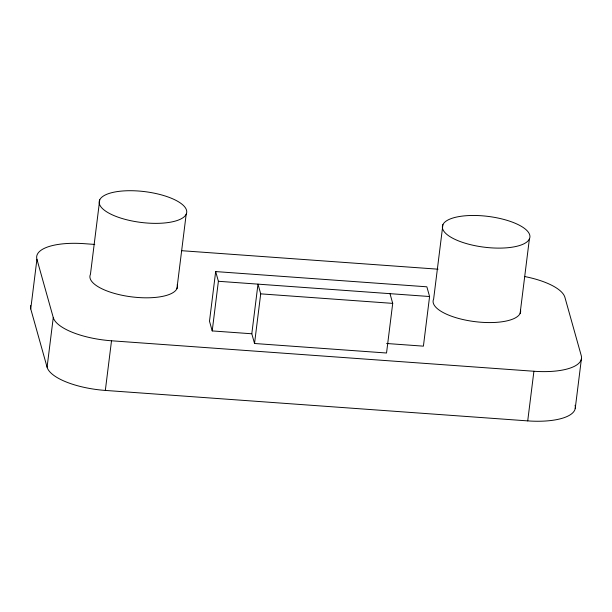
<?xml version="1.0" encoding="UTF-8"?>
<svg xmlns="http://www.w3.org/2000/svg" width="612" height="612" viewBox="0 0 612 612"><rect width="100%" height="100%" fill="white"/><g stroke="black" fill="none" stroke-linecap="round" stroke-linejoin="round"><path stroke-width="0.92" d="M575.073 405.274A53.435 18.804 7.1 0 1 527.72 420.888L105.333 390.425A53.435 18.804 7.1 0 1 47.086 367.192L30.745 308.922L36.927 259.289A53.435 18.804 7.1 0 1 84.28 243.675L94.768 244.433M47.086 367.192L53.267 317.552L36.927 259.289M99.718 199.849L90.446 274.306A44.087 15.514 7.1 0 0 132.452 296.965A44.087 15.514 7.1 0 0 177.243 284.634M105.333 390.425L111.514 340.785A53.435 18.804 7.1 0 1 53.267 317.552M176.922 288.673L186.193 214.215A44.087 15.514 7.1 0 0 127.342 190.745A44.087 15.514 7.1 0 0 115.331 216.143A44.087 15.514 7.1 0 0 186.193 214.215M386.631 343.5L423.405 346.155L429.586 296.522L426.862 286.806L215.669 271.575L209.488 321.208L212.211 330.924L251.807 333.777L254.531 343.493L386.532 353.009L392.713 303.376L389.989 293.661M212.211 330.924L218.392 281.283L215.669 271.575M251.807 333.777L257.989 284.144L260.712 293.852L254.531 343.493M442.912 224.604L433.633 299.061A44.087 15.514 7.1 0 0 474.507 321.583A44.087 15.514 7.1 0 0 520.605 310.215M520.108 313.428L529.388 238.971A44.087 15.514 7.1 0 0 470.536 215.5A44.087 15.514 7.1 0 0 458.526 240.898A44.087 15.514 7.1 0 0 529.388 238.971M527.72 420.888L533.909 371.255A53.435 18.804 7.1 0 0 581.255 355.641L564.914 297.371A53.435 18.804 7.1 0 0 525.058 276.616M575.219 408.594L581.4 358.953M181.535 250.69L438.016 269.188M218.392 281.283L429.586 296.522M260.712 293.852L392.713 303.376M111.514 340.785L533.909 371.255M30.745 308.922A53.435 18.804 7.1 0 1 30.6 305.61"/></g></svg>
